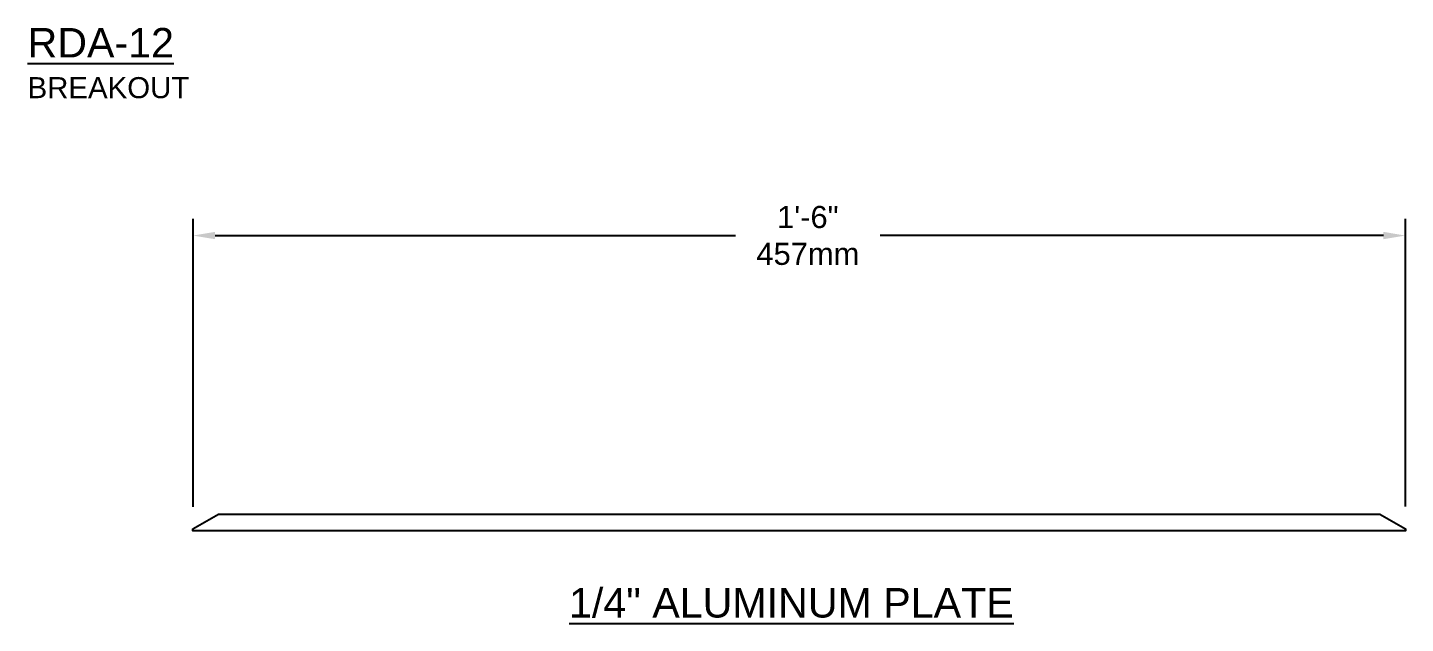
# Model space of a CAD drawing. Header units: inches. Extents: x 0.3 to 61.9, y 1.7 to 15.6.
# Drawn here: x 41.42 to 61.87, y 6.71 to 15.56 of the extents above; entities that cross this region are included whole.
import ezdxf

# ---------------------------------------------------------------- set-up
doc = ezdxf.new("R2010")
doc.units = ezdxf.units.IN
doc.header["$MEASUREMENT"] = 0
for name, color, linetype in [('Dimensions', 3, 'Continuous'), ('Metals', 7, 'Continuous'), ('Text', 2, 'Continuous')]:
    doc.layers.add(name, color=color, linetype=linetype)
doc.styles.add('Arial', font='arial.ttf')
doc.dimstyles.new('Arial', dxfattribs={"dimtxt": 0.328125, "dimasz": 0.328125, "dimexe": 0.25, "dimexo": 0.328125, "dimgap": 0.328125, "dimtad": 0, "dimtih": 1, "dimtoh": 1, "dimdec": 4, "dimzin": 0, "dimdsep": 46, "dimlunit": 4, "dimtxsty": 'Arial', "dimcen": 0.09, "dimadec": 0, "dimazin": 0, "dimtfac": 1, "dimtdec": 4, "dimtofl": 0, "dimtmove": 0, "dimatfit": 3, "dimfxl": 0, "dimfrac": 2, "dimtolj": 1, "dimtzin": 0, "dimarcsym": 0})

# ---------------------------------------------------------------- blocks, each defined once
blk = doc.blocks.new('*D17')
at = {"layer": 'Defpoints', "color": 0}
for p in [(61.874, 12.469), (43.874, 8.115), (61.874, 8.121)]:
    blk.add_point(p, dxfattribs=at)
at = {"layer": 'Dimensions', "color": 0, "lineweight": -2}
for p, q in [((43.874, 8.444), (43.874, 12.719)), ((61.874, 8.449), (61.874, 12.719)), ((44.202, 12.469), (51.928, 12.469)), ((61.546, 12.469), (54.077, 12.469))]:
    blk.add_line(p, q, dxfattribs=at)
at = {"layer": 'Dimensions', "color": 0}
for points in [[(44.202, 12.524), (44.202, 12.415), (43.874, 12.469)], [(61.546, 12.524), (61.546, 12.415), (61.874, 12.469)]]:
    blk.add_solid(points, dxfattribs=at)
at = {"layer": 'Dimensions', "color": 0, "insert": (53.002, 12.469), "char_height": 0.3281, "attachment_point": 5, "style": 'Arial'}
blk.add_mtext('\\A1;1\'-6"\\P457mm', dxfattribs=at)

msp = doc.modelspace()

# ---------------------------------------------------------------- linework, layer by layer
at = {"layer": 'Metals'}
msp.add_lwpolyline([(43.87374, 8.11544), (44.25263, 8.33419), (61.49485, 8.33419), (61.87374, 8.11544), (61.87374, 8.08419), (61.87374, 8.11544), (61.87374, 8.08419), (43.87374, 8.08419)], close=True, dxfattribs=at)

# ---------------------------------------------------------------- texts
at = {"layer": 'Text', "char_height": 0.4375, "style": 'Arial'}
for s, insert, width, attachment_point in [('{\\LRDA-12\\P\\H0.7143x;\\lBREAKOUT}', (41.41775, 15.55029), 9.625, 1), ('{\\L1/4" ALUMINUM PLATE}', (52.75698, 7.23604), 7.5167614, 2)]:
    msp.add_mtext(s, dxfattribs=dict(at, insert=insert, width=width, attachment_point=attachment_point))

# ---------------------------------------------------------------- dimensions: what is measured, and where the dimension line sits
at = {"layer": 'Dimensions'}
dim = msp.add_linear_dim(base=(61.87374, 12.46923), p1=(43.87374, 8.11544), p2=(61.87374, 8.1205), text='<>\\P457mm', dimstyle='Arial', dxfattribs=at)
dim.commit()
dim.dimension.update_dxf_attribs({"geometry": '*D17', "text_midpoint": (53.00221, 12.46923), "dimtype": 160})

doc.saveas('drawing.dxf')
